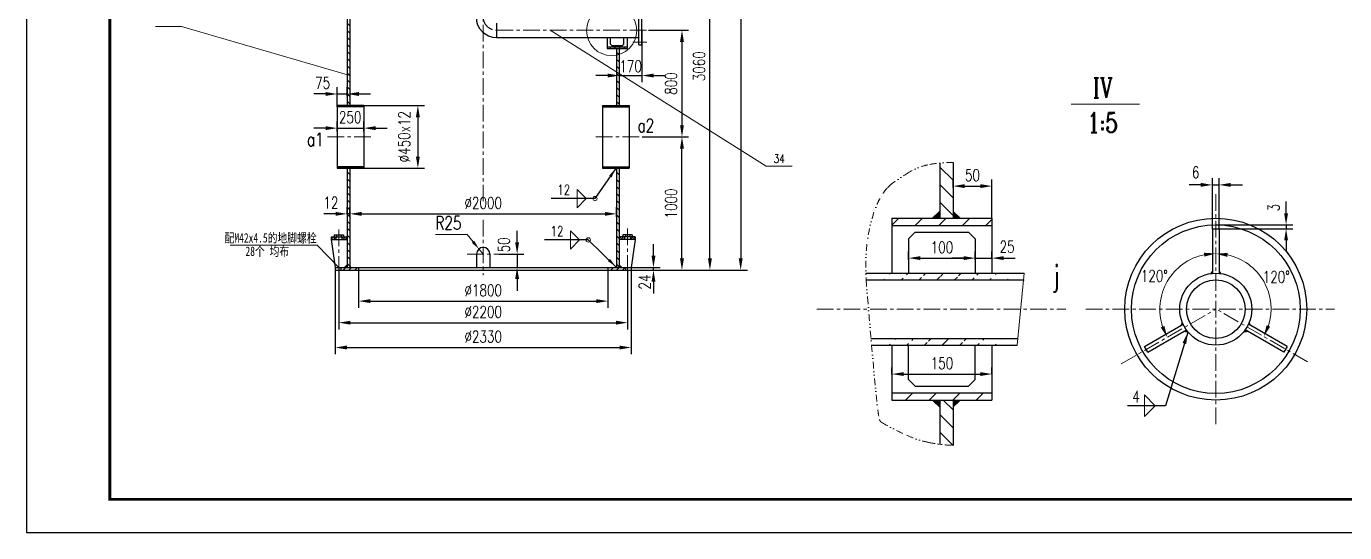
# Model space of a CAD drawing. Extents: x 3113 to 17963, y 3714 to 24739.
# Drawn here: x 3113 to 13000, y 3714 to 7513 of the extents above; entities that cross this region are included whole.
import ezdxf
from ezdxf.enums import TextEntityAlignment as Align

# ---------------------------------------------------------------- set-up
doc = ezdxf.new("R2010")
doc.units = 0
doc.header["$LTSCALE"] = 100
doc.header["$MEASUREMENT"] = 0
doc.linetypes.add('CENTER', pattern=[2, 1.25, -0.25, 0.25, -0.25])
doc.linetypes.add('DIVIDE', pattern=[1.25, 0.5, -0.25, 0, -0.25, 0, -0.25])
doc.layers.get('0').update_dxf_attribs({"linetype": 'CONTINUOUS', "lineweight": 25})
doc.layers.get('DEFPOINTS').update_dxf_attribs({"linetype": 'CONTINUOUS', "lineweight": 25})
for name, color, linetype, lineweight in [('1', 2, 'CENTER', 9), ('3_中心线_', 2, 'CENTER', 9), ('5', 1, 'CONTINUOUS', 9), ('dim', 1, 'CONTINUOUS', 9), ('LAYER3', 4, 'DIVIDE', 9), ('text', 2, 'CONTINUOUS', 13)]:
    doc.layers.add(name, color=color, linetype=linetype, lineweight=lineweight)
doc.styles.add('COMPLEX', font='romanc', dxfattribs={"width": 0.75, "bigfont": 'HZTXT'})
doc.styles.add('ROMANS', font='romans', dxfattribs={"width": 0.75})
doc.styles.get("Standard").update_dxf_attribs({"font": 'txt', "width": 0.75, "bigfont": 'hztxt'})
doc.styles.add('样式 2', font='', dxfattribs={"width": 0.75, "height": 100})
doc.styles.get('样式 2').set_extended_font_data('SimSun')
doc.dimstyles.get("Standard").update_dxf_attribs({"dimtxt": 0.18, "dimasz": 0.18, "dimexe": 0.18, "dimexo": 0.0625, "dimgap": 0.09, "dimtad": 0, "dimtih": 1, "dimtoh": 1, "dimdec": 4, "dimzin": 0, "dimdsep": 46, "dimtxsty": 'Standard', "dimcen": 0.09, "dimadec": 0, "dimazin": 0, "dimtfac": 1, "dimtdec": 4, "dimtofl": 0, "dimtmove": 0, "dimatfit": 3, "dimfxl": 0, "dimtolj": 1, "dimtzin": 0, "dimarcsym": 0})
pattern_1 = [(135, (6791.052, 32780.99), (-26.516504, -26.516504), [])]
pattern_2 = [(45, (6791.052, 32780.988), (-8.838835, 8.838835), [])]
pattern_3 = [(45, (-13842.59, 110206.43), (-88.38835, 88.38835), [])]
pattern_4 = [(45, (-26349.86, 75915.9), (-66.29126, 66.29126), [])]

# ---------------------------------------------------------------- blocks, each defined once
blk = doc.blocks.new('*D0')
at = {"layer": 'DEFPOINTS', "color": 0}
for p in [(5444.2, 6919), (5444.2, 6449), (6048.8, 6449)]:
    blk.add_point(p, dxfattribs=at)
at = {"layer": 'dim', "color": 0, "lineweight": -2}
for p, q in [((5444.2, 6919), (6098.8, 6919)), ((6048.8, 6831.5), (6048.8, 6536.5)), ((5444.2, 6449), (6098.8, 6449))]:
    blk.add_line(p, q, dxfattribs=at)
at = {"layer": 'dim', "color": 0}
for points in [[(6034.3, 6831.5), (6063.4, 6831.5), (6048.8, 6919)], [(6034.3, 6536.5), (6063.4, 6536.5), (6048.8, 6449)]]:
    blk.add_solid(points, dxfattribs=at)
at = {"layer": 'dim', "color": 0, "insert": (5946.8, 6685.1), "char_height": 87.5, "attachment_point": 5, "rotation": 90, "style": 'ROMANS'}
blk.add_mtext('\\A1;%%c450x12', dxfattribs=at)
blk = doc.blocks.new('*D1')
at = {"layer": 'DEFPOINTS', "color": 0}
for p in [(5604.2, 5684), (7474.2, 5684), (7474.2, 5451.5)]:
    blk.add_point(p, dxfattribs=at)
at = {"layer": 'dim', "color": 0, "lineweight": -2}
for p, q in [((5604.2, 5684), (5604.2, 5401.5)), ((7474.2, 5684), (7474.2, 5401.5)), ((5691.7, 5451.5), (7386.7, 5451.5))]:
    blk.add_line(p, q, dxfattribs=at)
at = {"layer": 'dim', "color": 0}
for points in [[(5691.7, 5466), (5691.7, 5436.9), (5604.2, 5451.5)], [(7386.7, 5466), (7386.7, 5436.9), (7474.2, 5451.5)]]:
    blk.add_solid(points, dxfattribs=at)
at = {"layer": 'dim', "color": 0, "insert": (6539.2, 5532.7), "char_height": 87.5, "attachment_point": 5, "style": 'ROMANS'}
blk.add_mtext('\\A1;%%c1800', dxfattribs=at)
blk = doc.blocks.new('*D2')
at = {"layer": 'DEFPOINTS', "color": 0}
for p in [(5456.2, 5684), (7622.2, 5684), (7622.2, 5289.6)]:
    blk.add_point(p, dxfattribs=at)
at = {"layer": 'dim', "color": 0, "lineweight": -2}
for p, q in [((5456.2, 5684), (5456.2, 5239.6)), ((7622.2, 5684), (7622.2, 5239.6)), ((5543.7, 5289.6), (7534.7, 5289.6))]:
    blk.add_line(p, q, dxfattribs=at)
at = {"layer": 'dim', "color": 0}
for points in [[(5543.7, 5304.2), (5543.7, 5275), (5456.2, 5289.6)], [(7534.7, 5304.2), (7534.7, 5275), (7622.2, 5289.6)]]:
    blk.add_solid(points, dxfattribs=at)
at = {"layer": 'dim', "color": 0, "insert": (6539.2, 5370.9), "char_height": 87.5, "attachment_point": 5, "style": 'ROMANS'}
blk.add_mtext('\\A1;%%c2200', dxfattribs=at)
blk = doc.blocks.new('*D3')
at = {"layer": 'DEFPOINTS', "color": 0}
for p in [(5429.2, 5684), (7649.2, 5684), (7649.2, 5103.1)]:
    blk.add_point(p, dxfattribs=at)
at = {"layer": 'dim', "color": 0, "lineweight": -2}
for p, q in [((5429.2, 5684), (5429.2, 5053.1)), ((7649.2, 5684), (7649.2, 5053.1)), ((5516.7, 5103.1), (7561.7, 5103.1))]:
    blk.add_line(p, q, dxfattribs=at)
at = {"layer": 'dim', "color": 0}
for points in [[(5516.7, 5117.7), (5516.7, 5088.6), (5429.2, 5103.1)], [(7561.7, 5117.7), (7561.7, 5088.6), (7649.2, 5103.1)]]:
    blk.add_solid(points, dxfattribs=at)
at = {"layer": 'dim', "color": 0, "insert": (6539.2, 5184.4), "char_height": 87.5, "attachment_point": 5, "style": 'ROMANS'}
blk.add_mtext('\\A1;%%c2330', dxfattribs=at)
blk = doc.blocks.new('*D4')
at = {"layer": 'DEFPOINTS', "color": 0}
for p in [(7649.2, 5704), (7649.2, 5684), (7815.9, 5704)]:
    blk.add_point(p, dxfattribs=at)
at = {"layer": 'dim', "color": 0, "lineweight": -2}
for p, q in [((7815.9, 5791.5), (7815.9, 5879)), ((7649.2, 5704), (7865.9, 5704)), ((7649.2, 5684), (7865.9, 5684)), ((7815.9, 5684), (7815.9, 5704)), ((7815.9, 5596.5), (7815.9, 5509))]:
    blk.add_line(p, q, dxfattribs=at)
at = {"layer": 'dim', "color": 0}
for points in [[(7801.4, 5791.5), (7830.5, 5791.5), (7815.9, 5704)], [(7801.4, 5596.5), (7830.5, 5596.5), (7815.9, 5684)]]:
    blk.add_solid(points, dxfattribs=at)
at = {"layer": 'dim', "color": 0, "insert": (7750.8, 5594.5), "char_height": 87.5, "attachment_point": 5, "rotation": 90, "style": 'ROMANS'}
blk.add_mtext('\\A1;24', dxfattribs=at)
blk = doc.blocks.new('*D23')
at = {"layer": 'DEFPOINTS', "color": 0}
for p in [(5519.2, 7005.9), (5519.2, 6990.6), (5444.2, 6909)]:
    blk.add_point(p, dxfattribs=at)
at = {"layer": 'dim', "color": 0, "lineweight": -2}
for p, q in [((5444.2, 6909), (5444.2, 7055.9)), ((5519.2, 6990.6), (5519.2, 7055.9)), ((5356.7, 7005.9), (5269.2, 7005.9)), ((5444.2, 7005.9), (5519.2, 7005.9)), ((5606.7, 7005.9), (5694.2, 7005.9))]:
    blk.add_line(p, q, dxfattribs=at)
at = {"layer": 'dim', "color": 0}
for points in [[(5356.7, 7020.5), (5356.7, 6991.3), (5444.2, 7005.9)], [(5606.7, 7020.5), (5606.7, 6991.3), (5519.2, 7005.9)]]:
    blk.add_solid(points, dxfattribs=at)
at = {"layer": 'dim', "color": 0, "insert": (5334.7, 7088.8), "char_height": 87.5, "attachment_point": 5, "style": 'ROMANS'}
blk.add_mtext('\\A1;75', dxfattribs=at)
blk = doc.blocks.new('*D24')
at = {"layer": 'DEFPOINTS', "color": 0}
for p in [(5444.2, 6724.1), (5644.2, 6749.6), (5644.2, 6724.1)]:
    blk.add_point(p, dxfattribs=at)
at = {"layer": 'dim', "color": 0, "lineweight": -2}
for p, q in [((5356.7, 6749.6), (5269.2, 6749.6)), ((5444.2, 6724.1), (5444.2, 6799.6)), ((5444.2, 6749.6), (5644.2, 6749.6)), ((5644.2, 6724.1), (5644.2, 6799.6)), ((5731.7, 6749.6), (5819.2, 6749.6))]:
    blk.add_line(p, q, dxfattribs=at)
at = {"layer": 'dim', "color": 0}
for points in [[(5356.7, 6764.2), (5356.7, 6735), (5444.2, 6749.6)], [(5731.7, 6764.2), (5731.7, 6735), (5644.2, 6749.6)]]:
    blk.add_solid(points, dxfattribs=at)
at = {"layer": 'dim', "color": 0, "insert": (5541.4, 6831.4), "char_height": 87.5, "attachment_point": 5, "style": 'ROMANS'}
blk.add_mtext('\\A1;250', dxfattribs=at)
blk = doc.blocks.new('*D25')
at = {"layer": 'DEFPOINTS', "color": 0}
for p in [(7729.2, 7484), (7559.2, 7212.5), (7729.2, 7144.1)]:
    blk.add_point(p, dxfattribs=at)
at = {"layer": 'dim', "color": 0, "lineweight": -2}
for p, q in [((7729.2, 7484), (7729.2, 7094.1)), ((7471.7, 7144.1), (7384.2, 7144.1)), ((7559.2, 7212.5), (7559.2, 7094.1)), ((7559.2, 7144.1), (7729.2, 7144.1)), ((7816.7, 7144.1), (7904.2, 7144.1))]:
    blk.add_line(p, q, dxfattribs=at)
at = {"layer": 'dim', "color": 0}
for points in [[(7471.7, 7158.7), (7471.7, 7129.5), (7559.2, 7144.1)], [(7816.7, 7158.7), (7816.7, 7129.5), (7729.2, 7144.1)]]:
    blk.add_solid(points, dxfattribs=at)
at = {"layer": 'dim', "color": 0, "insert": (7644.4, 7213.9), "char_height": 87.5, "attachment_point": 5, "style": 'ROMANS'}
blk.add_mtext('\\A1;170', dxfattribs=at)
blk = doc.blocks.new('*D26')
at = {"layer": 'DEFPOINTS', "color": 0}
for p in [(5539.2, 6084.4), (7539.2, 6106.2), (7539.2, 6084.4)]:
    blk.add_point(p, dxfattribs=at)
at = {"layer": 'dim', "color": 0, "lineweight": -2}
for p, q in [((5539.2, 6084.4), (5539.2, 6156.2)), ((7539.2, 6084.4), (7539.2, 6156.2)), ((5626.7, 6106.2), (7451.7, 6106.2))]:
    blk.add_line(p, q, dxfattribs=at)
at = {"layer": 'dim', "color": 0}
for points in [[(5626.7, 6120.8), (5626.7, 6091.6), (5539.2, 6106.2)], [(7451.7, 6120.8), (7451.7, 6091.6), (7539.2, 6106.2)]]:
    blk.add_solid(points, dxfattribs=at)
at = {"layer": 'dim', "color": 0, "insert": (6539.2, 6187.4), "char_height": 87.5, "attachment_point": 5, "style": 'ROMANS'}
blk.add_mtext('\\A1;%%c2000', dxfattribs=at)
blk = doc.blocks.new('*D27')
at = {"layer": 'DEFPOINTS', "color": 0}
for p in [(5519.2, 6106.2), (5519.2, 6104.4), (5539.2, 6106.2)]:
    blk.add_point(p, dxfattribs=at)
at = {"layer": 'dim', "color": 0, "lineweight": -2}
for p, q in [((5519.2, 6104.4), (5519.2, 6156.2)), ((5539.2, 6106.2), (5539.2, 6156.2)), ((5431.7, 6106.2), (5344.2, 6106.2)), ((5539.2, 6106.2), (5519.2, 6106.2)), ((5626.7, 6106.2), (5714.2, 6106.2))]:
    blk.add_line(p, q, dxfattribs=at)
at = {"layer": 'dim', "color": 0}
for points in [[(5431.7, 6120.8), (5431.7, 6091.6), (5519.2, 6106.2)], [(5626.7, 6120.8), (5626.7, 6091.6), (5539.2, 6106.2)]]:
    blk.add_solid(points, dxfattribs=at)
at = {"layer": 'dim', "color": 0, "insert": (5396.8, 6189.3), "char_height": 87.5, "attachment_point": 5, "style": 'ROMANS'}
blk.add_mtext('\\A1;12', dxfattribs=at)
blk = doc.blocks.new('*D30')
at = {"layer": 'DEFPOINTS', "color": 0}
for p in [(7731.5, 6684), (8029.8, 6684), (7795.9, 5684)]:
    blk.add_point(p, dxfattribs=at)
at = {"layer": 'dim', "color": 0, "lineweight": -2}
for p, q in [((7731.5, 6684), (8079.8, 6684)), ((8029.8, 5771.5), (8029.8, 6596.5)), ((7795.9, 5684), (8079.8, 5684))]:
    blk.add_line(p, q, dxfattribs=at)
at = {"layer": 'dim', "color": 0}
for points in [[(8015.2, 6596.5), (8044.4, 6596.5), (8029.8, 6684)], [(8015.2, 5771.5), (8044.4, 5771.5), (8029.8, 5684)]]:
    blk.add_solid(points, dxfattribs=at)
at = {"layer": 'dim', "color": 0, "insert": (7948.6, 6184), "char_height": 87.5, "attachment_point": 5, "rotation": 90, "style": 'ROMANS'}
blk.add_mtext('\\A1;1000', dxfattribs=at)
blk = doc.blocks.new('*D31')
at = {"layer": 'DEFPOINTS', "color": 0}
for p in [(7778, 7484), (7888.5, 6684), (8029.8, 6684)]:
    blk.add_point(p, dxfattribs=at)
at = {"layer": 'dim', "color": 0, "lineweight": -2}
for p, q in [((7778, 7484), (8079.8, 7484)), ((8029.8, 7396.5), (8029.8, 6771.5)), ((7888.5, 6684), (8079.8, 6684))]:
    blk.add_line(p, q, dxfattribs=at)
at = {"layer": 'dim', "color": 0}
for points in [[(8015.2, 7396.5), (8044.4, 7396.5), (8029.8, 7484)], [(8015.2, 6771.5), (8044.4, 6771.5), (8029.8, 6684)]]:
    blk.add_solid(points, dxfattribs=at)
at = {"layer": 'dim', "color": 0, "insert": (7948.6, 7084), "char_height": 87.5, "attachment_point": 5, "rotation": 90, "style": 'ROMANS'}
blk.add_mtext('\\A1;800', dxfattribs=at)
blk = doc.blocks.new('*D32')
at = {"layer": 'DEFPOINTS', "color": 0}
for p in [(7312.9, 8744), (8239.3, 8744), (8015.2, 5684)]:
    blk.add_point(p, dxfattribs=at)
at = {"layer": 'dim', "color": 0, "lineweight": -2}
for p, q in [((7312.9, 8744), (8289.3, 8744)), ((8239.3, 5771.5), (8239.3, 8656.5)), ((8015.2, 5684), (8289.3, 5684))]:
    blk.add_line(p, q, dxfattribs=at)
at = {"layer": 'dim', "color": 0}
for points in [[(8224.7, 8656.5), (8253.8, 8656.5), (8239.3, 8744)], [(8224.7, 5771.5), (8253.8, 5771.5), (8239.3, 5684)]]:
    blk.add_solid(points, dxfattribs=at)
at = {"layer": 'dim', "color": 0, "insert": (8158, 7214), "char_height": 87.5, "attachment_point": 5, "rotation": 90, "style": 'ROMANS'}
blk.add_mtext('\\A1;3060', dxfattribs=at)
blk = doc.blocks.new('*D67')
at = {"layer": 'DEFPOINTS', "color": 0}
for p in [(7612.7, 21813), (7959.8, 5684), (8470.1, 5684)]:
    blk.add_point(p, dxfattribs=at)
at = {"layer": 'dim', "color": 0, "lineweight": -2}
for p, q in [((7612.7, 21813), (8520.1, 21813)), ((8470.1, 21725.5), (8470.1, 5771.5)), ((7959.8, 5684), (8520.1, 5684))]:
    blk.add_line(p, q, dxfattribs=at)
at = {"layer": 'dim', "color": 0}
for points in [[(8455.5, 21725.5), (8484.7, 21725.5), (8470.1, 21813)], [(8455.5, 5771.5), (8484.7, 5771.5), (8470.1, 5684)]]:
    blk.add_solid(points, dxfattribs=at)
at = {"layer": 'dim', "color": 0, "insert": (8388.9, 13748.5), "char_height": 87.5, "attachment_point": 5, "rotation": 90, "style": 'ROMANS'}
blk.add_mtext('\\A1;40535', dxfattribs=at)
blk = doc.blocks.new('*D88')
at = {"layer": '5', "color": 0, "lineweight": -2}
for p, q in [((9729.5, 5762.2), (9729.5, 5824.1)), ((9817, 5774.1), (10142, 5774.1)), ((10229.5, 5762.2), (10229.5, 5824.1))]:
    blk.add_line(p, q, dxfattribs=at)
at = {"layer": '5', "color": 0}
for points in [[(9817, 5788.7), (9817, 5759.5), (9729.5, 5774.1)], [(10142, 5788.7), (10142, 5759.5), (10229.5, 5774.1)]]:
    blk.add_solid(points, dxfattribs=at)
at = {"layer": 'DEFPOINTS', "color": 0}
for p in [(9729.5, 5762.2), (10229.5, 5774.1), (10229.5, 5762.2)]:
    blk.add_point(p, dxfattribs=at)
at = {"layer": '5', "color": 0, "insert": (9979.5, 5855.4), "char_height": 87.5, "attachment_point": 5, "style": 'ROMANS'}
blk.add_mtext('\\A1;100', dxfattribs=at)
blk = doc.blocks.new('*D89')
at = {"layer": '5', "color": 0, "lineweight": -2}
for p, q in [((10142, 5774.1), (10054.5, 5774.1)), ((10229.5, 5774.1), (10229.5, 5824.1)), ((10229.5, 5774.1), (10354.5, 5774.1)), ((10354.5, 5774.1), (10354.5, 5824.1)), ((10442, 5774.1), (10529.5, 5774.1))]:
    blk.add_line(p, q, dxfattribs=at)
at = {"layer": '5', "color": 0}
for points in [[(10142, 5788.7), (10142, 5759.5), (10229.5, 5774.1)], [(10442, 5788.7), (10442, 5759.5), (10354.5, 5774.1)]]:
    blk.add_solid(points, dxfattribs=at)
at = {"layer": 'DEFPOINTS', "color": 0}
for p in [(10229.5, 5774.1), (10354.5, 5774.1), (10354.5, 5774.1)]:
    blk.add_point(p, dxfattribs=at)
at = {"layer": '5', "color": 0, "insert": (10468.3, 5859.1), "char_height": 87.5, "attachment_point": 5, "style": 'ROMANS'}
blk.add_mtext('\\A1;25', dxfattribs=at)
blk = doc.blocks.new('*D90')
at = {"layer": '5', "color": 0, "lineweight": -2}
for p, q in [((10062.5, 6302.7), (10062.5, 6364.6)), ((10354.5, 6073.5), (10354.5, 6364.6)), ((10150, 6314.6), (10267, 6314.6))]:
    blk.add_line(p, q, dxfattribs=at)
at = {"layer": '5', "color": 0}
for points in [[(10150, 6329.2), (10150, 6300), (10062.5, 6314.6)], [(10267, 6329.2), (10267, 6300), (10354.5, 6314.6)]]:
    blk.add_solid(points, dxfattribs=at)
at = {"layer": 'DEFPOINTS', "color": 0}
for p in [(10062.5, 6302.7), (10354.5, 6314.6), (10354.5, 6073.5)]:
    blk.add_point(p, dxfattribs=at)
at = {"layer": '5', "color": 0, "insert": (10208.5, 6395.9), "char_height": 87.5, "attachment_point": 5, "style": 'ROMANS'}
blk.add_mtext('\\A1;50', dxfattribs=at)
blk = doc.blocks.new('*D91')
at = {"layer": '5', "color": 0, "lineweight": -2}
for p, q in [((9604.5, 4904.1), (9604.5, 4954.1)), ((10354.5, 4904.1), (10354.5, 4954.1)), ((9692, 4904.1), (10267, 4904.1))]:
    blk.add_line(p, q, dxfattribs=at)
at = {"layer": '5', "color": 0}
for points in [[(9692, 4918.7), (9692, 4889.5), (9604.5, 4904.1)], [(10267, 4918.7), (10267, 4889.5), (10354.5, 4904.1)]]:
    blk.add_solid(points, dxfattribs=at)
at = {"layer": 'DEFPOINTS', "color": 0}
for p in [(9604.5, 4904.1), (10354.5, 4904.1), (10354.5, 4904.1)]:
    blk.add_point(p, dxfattribs=at)
at = {"layer": '5', "color": 0, "insert": (9979.5, 4985.4), "char_height": 87.5, "attachment_point": 5, "style": 'ROMANS'}
blk.add_mtext('\\A1;150', dxfattribs=at)
blk = doc.blocks.new('*D92')
at = {"layer": '5', "color": 0, "lineweight": -2}
for p, q in [((12008.5, 5994.4), (12008.5, 6373.7)), ((12058.5, 5994.4), (12058.5, 6373.7)), ((11921, 6323.7), (11833.5, 6323.7)), ((12008.5, 6323.7), (12058.5, 6323.7)), ((12146, 6323.7), (12233.5, 6323.7))]:
    blk.add_line(p, q, dxfattribs=at)
at = {"layer": '5', "color": 0}
for points in [[(11921, 6338.3), (11921, 6309.1), (12008.5, 6323.7)], [(12146, 6338.3), (12146, 6309.1), (12058.5, 6323.7)]]:
    blk.add_solid(points, dxfattribs=at)
at = {"layer": 'DEFPOINTS', "color": 0}
for p in [(12058.5, 6323.7), (12008.5, 5994.4), (12058.5, 5994.4)]:
    blk.add_point(p, dxfattribs=at)
at = {"layer": '5', "color": 0, "insert": (11882.5, 6417.5), "char_height": 87.5, "attachment_point": 5, "style": 'ROMANS'}
blk.add_mtext('\\A1;6', dxfattribs=at)
blk = doc.blocks.new('*D93')
at = {"layer": '5', "color": 0, "lineweight": -2}
for p, q in [((12560.7, 6111), (12560.7, 6198.5)), ((12033.5, 6023.5), (12610.7, 6023.5)), ((12033.5, 5994.4), (12610.7, 5994.4)), ((12560.7, 6023.5), (12560.7, 5994.4)), ((12560.7, 5906.9), (12560.7, 5819.4))]:
    blk.add_line(p, q, dxfattribs=at)
at = {"layer": '5', "color": 0}
for points in [[(12546.1, 6111), (12575.2, 6111), (12560.7, 6023.5)], [(12546.1, 5906.9), (12575.2, 5906.9), (12560.7, 5994.4)]]:
    blk.add_solid(points, dxfattribs=at)
at = {"layer": 'DEFPOINTS', "color": 0}
for p in [(12033.5, 6023.5), (12033.5, 5994.4), (12560.7, 5994.4)]:
    blk.add_point(p, dxfattribs=at)
at = {"layer": '5', "color": 0, "insert": (12467.4, 6152.7), "char_height": 87.5, "attachment_point": 5, "rotation": 90, "style": 'ROMANS'}
blk.add_mtext('\\A1;3', dxfattribs=at)
blk = doc.blocks.new('*D97')
at = {"layer": 'DEFPOINTS', "color": 0}
for p in [(6658.7, 5804), (6658.7, 5704), (6793.3, 5704)]:
    blk.add_point(p, dxfattribs=at)
at = {"layer": 'dim', "color": 0, "lineweight": -2}
for p, q in [((6793.3, 5891.5), (6793.3, 5979)), ((6658.7, 5804), (6843.3, 5804)), ((6793.3, 5804), (6793.3, 5704)), ((6658.7, 5704), (6843.3, 5704)), ((6793.3, 5616.5), (6793.3, 5529))]:
    blk.add_line(p, q, dxfattribs=at)
at = {"layer": 'dim', "color": 0}
for points in [[(6778.7, 5891.5), (6807.9, 5891.5), (6793.3, 5804)], [(6778.7, 5616.5), (6807.9, 5616.5), (6793.3, 5704)]]:
    blk.add_solid(points, dxfattribs=at)
at = {"layer": 'dim', "color": 0, "insert": (6693.9, 5873.3), "char_height": 87.5, "attachment_point": 5, "rotation": 90, "style": 'ROMANS'}
blk.add_mtext('\\A1;50', dxfattribs=at)

msp = doc.modelspace()

# ---------------------------------------------------------------- hatches: boundary and pattern name
at = {"layer": '5'}
h = msp.add_hatch(dxfattribs=at)
h.set_pattern_fill('ANSI31', color=256, scale=250, style=0)
h.set_pattern_definition([(45, (-6252.702, 27707.69), (-22.097087, 22.097087), [])])
h.paths.add_polyline_path([(5604.2, 5704), (5471.2, 5704), (5471.2, 5684), (5604.2, 5684)])
h = msp.add_hatch(dxfattribs=at)
h.set_pattern_fill('ANSI31', color=256, scale=250, style=0)
h.set_pattern_definition([(45, (-6012.702, 27707.69), (-22.097087, 22.097087), [])])
h.paths.add_polyline_path([(7607.2, 5704), (7474.2, 5704), (7474.2, 5684), (7607.2, 5684)])
h = msp.add_hatch(dxfattribs=at)
h.set_pattern_fill('ANSI31', color=256, scale=750, style=0)
h.set_pattern_definition(pattern_4)
edge = h.paths.add_edge_path()
edge.add_line((9411.3, 5611), (10595, 5611))
edge.add_line((9408.6, 5661), (10595, 5661))
h = msp.add_hatch(dxfattribs=at)
h.set_pattern_fill('ANSI31', color=256, scale=750, style=0)
h.set_pattern_definition(pattern_4)
edge = h.paths.add_edge_path()
edge.add_line((9447.3, 5171), (10547.8, 5171))
edge.add_line((9451.6, 5121), (10543, 5121))
at = {"layer": 'dim'}
h = msp.add_hatch(dxfattribs=at)
h.set_pattern_fill('ANSI31', color=256, scale=300, angle=90, style=0)
h.set_pattern_definition(pattern_1)
h.paths.add_polyline_path([(5519.2, 6919), (5539.2, 6919), (5539.2, 8243.6), (5519.2, 8243.6)])
h = msp.add_hatch(dxfattribs=at)
h.set_pattern_fill('ANSI31', color=256, scale=200, style=0)
h.set_pattern_definition([(45, (2778.22, 28447.086), (-17.67767, 17.67767), [])])
h.paths.add_polyline_path([(7617.6, 7347.5), (7617.6, 7358.5), (7467.6, 7358.5), (7467.6, 7347.5)])
h = msp.add_hatch(dxfattribs=at)
h.set_pattern_fill('ANSI31', color=256, scale=300, angle=90, style=0)
h.set_pattern_definition(pattern_1)
h.paths.add_polyline_path([(7559.2, 7347.5), (7539.2, 7347.5), (7539.2, 7297.2, 0.027457), (7559.2, 7302.4)])
h.paths.add_polyline_path([(7539.2, 6919), (7559.2, 6919), (7559.2, 7302.4, -0.027457), (7539.2, 7297.2)])
h = msp.add_hatch(dxfattribs=at)
h.set_pattern_fill('ANSI31', color=256, scale=250, style=0)
h.set_pattern_definition([(45, (-5761.64, 27352.435), (-22.097087, 22.097087), [])])
h.paths.add_polyline_path([(5644.2, 6919), (5444.2, 6919), (5444.2, 6909), (5644.2, 6909)])
h.paths.add_polyline_path([(5644.2, 6459), (5444.2, 6459), (5444.2, 6449), (5644.2, 6449)])
h = msp.add_hatch(dxfattribs=at)
h.set_pattern_fill('ANSI31', color=256, scale=250, style=0)
h.set_pattern_definition([(135, (18840.11, 27352.435), (22.097087, 22.097087), [])])
h.paths.add_polyline_path([(7434.2, 6919), (7634.2, 6919), (7634.2, 6909), (7434.2, 6909)])
h.paths.add_polyline_path([(7434.2, 6459), (7634.2, 6459), (7634.2, 6449), (7434.2, 6449)])
h = msp.add_hatch(dxfattribs=at)
h.set_pattern_fill('ANSI31', color=256, scale=300, angle=90, style=0)
h.set_pattern_definition(pattern_1)
h.paths.add_polyline_path([(5519.2, 5704), (5539.2, 5704), (5539.2, 6449), (5519.2, 6449)])
h.paths.add_polyline_path([(7559.2, 6449), (7539.2, 6449), (7539.2, 5704), (7559.2, 5704)])
h = msp.add_hatch(dxfattribs=at)
h.set_pattern_fill('ANSI31', color=256, scale=1000, style=0)
h.set_pattern_definition(pattern_3)
h.paths.add_polyline_path([(9604.5, 6073.5), (9604.5, 6018.5), (10354.5, 6018.5), (10354.5, 6073.5)])
h = msp.add_hatch(dxfattribs=at)
h.set_pattern_fill('ANSI31', color=256, scale=100, style=0)
h.set_pattern_definition(pattern_2)
h.paths.add_polyline_path([(5399.2, 5934), (5399.2, 5914), (5433.7, 5914), (5433.7, 5934)])
h.paths.add_polyline_path([(5478.7, 5934), (5478.7, 5914), (5519.2, 5914), (5519.2, 5934)])
h = msp.add_hatch(dxfattribs=at)
h.set_pattern_fill('ANSI31', color=256, scale=100, style=0)
h.set_pattern_definition(pattern_2)
h.paths.add_polyline_path([(7559.2, 5914), (7599.7, 5914), (7599.7, 5934), (7559.2, 5934)])
h.paths.add_polyline_path([(7644.7, 5934), (7644.7, 5914), (7679.2, 5914), (7679.2, 5934)])
h = msp.add_hatch(dxfattribs=at)
h.set_pattern_fill('ANSI31', color=256, scale=1000, style=0)
h.set_pattern_definition(pattern_3)
h.paths.add_polyline_path([(10354.5, 4708.5), (10354.5, 4763.5), (9604.5, 4763.5), (9604.5, 4708.5)])

# ---------------------------------------------------------------- linework, layer by layer
for p, q in [((5519.2, 8840.1), (5519.2, 6919)), ((5539.2, 8615.7), (5539.2, 6919)), ((6639.2, 7538), (6639.2, 7430)), ((7707.2, 7374), (7707.2, 7594)), ((7729.2, 7374), (7729.2, 7594)), ((7729.2, 7374), (7729.2, 7594)), ((6639.2, 7430), (7707.2, 7430)), ((7467.6, 7430), (7467.6, 7347.5)), ((7492.6, 7378.5), (7492.6, 7430)), ((7592.6, 7378.5), (7592.6, 7430)), ((7617.6, 7430), (7617.6, 7347.5)), ((7467.6, 7358.5), (7617.6, 7358.5)), ((7467.6, 7347.5), (7617.6, 7347.5)), ((7492.6, 7378.5), (7502.6, 7368.5)), ((7502.6, 7368.5), (7582.6, 7368.5)), ((7539.2, 7347.5), (7539.2, 6919)), ((7559.2, 7347.5), (7559.2, 6919)), ((7582.6, 7368.5), (7592.6, 7378.5)), ((7707.2, 7374), (7729.2, 7374)), ((5644.2, 6919), (5444.2, 6919)), ((5444.2, 6919), (5444.2, 6449)), ((5644.2, 6909), (5444.2, 6909)), ((5644.2, 6919), (5644.2, 6449)), ((7434.2, 6919), (7434.2, 6449)), ((7434.2, 6919), (7634.2, 6919)), ((7434.2, 6909), (7634.2, 6909)), ((7634.2, 6919), (7634.2, 6449)), ((5644.2, 6459), (5444.2, 6459)), ((5644.2, 6449), (5444.2, 6449)), ((5519.2, 6449), (5519.2, 5704)), ((5539.2, 6449), (5539.2, 5704)), ((7434.2, 6459), (7634.2, 6459)), ((7434.2, 6449), (7634.2, 6449)), ((7539.2, 6449), (7539.2, 5704)), ((7559.2, 6449), (7559.2, 5704)), ((9962.5, 6487.7), (9962.5, 6073.5)), ((10062.5, 6490.5), (10062.5, 6073.5)), ((9604.5, 6073.5), (9604.5, 5661)), ((9604.5, 6073.5), (10354.5, 6073.5)), ((10354.5, 6073.5), (10354.5, 5661)), ((5399.2, 5934), (5519.2, 5934)), ((5399.2, 5934), (5399.2, 5914)), ((5421.2, 5948), (5421.2, 5934)), ((5421.2, 5948), (5491.2, 5948)), ((5433.7, 5934), (5433.7, 5914)), ((5439.7, 5948), (5439.7, 5934)), ((5472.7, 5948), (5472.7, 5934)), ((5478.7, 5934), (5478.7, 5914)), ((5491.2, 5948), (5491.2, 5934)), ((7679.2, 5934), (7559.2, 5934)), ((7657.2, 5948), (7587.2, 5948)), ((7587.2, 5948), (7587.2, 5934)), ((7599.7, 5934), (7599.7, 5914)), ((7605.7, 5948), (7605.7, 5934)), ((7638.7, 5948), (7638.7, 5934)), ((7644.7, 5934), (7644.7, 5914)), ((7657.2, 5948), (7657.2, 5934)), ((7679.2, 5934), (7679.2, 5914)), ((9604.5, 6018.5), (10354.5, 6018.5)), ((9729.5, 5918.5), (9779.5, 5968.5)), ((9779.5, 5968.5), (10179.5, 5968.5)), ((10179.5, 5968.5), (10229.5, 5918.5)), ((12008.5, 5994.4), (12008.5, 5659.8)), ((12008.5, 5994.4), (12058.5, 5994.4)), ((12058.5, 5994.4), (12058.5, 5659.8)), ((5399.2, 5914), (5519.2, 5914)), ((5399.2, 5914), (5429.2, 5704)), ((7679.2, 5914), (7559.2, 5914)), ((7679.2, 5914), (7649.2, 5704)), ((9729.5, 5918.5), (9729.5, 5661)), ((10229.5, 5918.5), (10229.5, 5661)), ((6489.2, 5804), (6489.2, 5704)), ((6589.2, 5804), (6589.2, 5704)), ((5429.2, 5704), (7649.2, 5704)), ((5429.2, 5704), (5429.2, 5684)), ((5429.2, 5700), (5429.2, 5684)), ((5429.2, 5684), (7649.2, 5684)), ((5456.2, 5704), (5456.2, 5684)), ((5471.2, 5704), (5471.2, 5684)), ((5499.2, 5704), (5519.2, 5724)), ((5604.2, 5704), (5604.2, 5684)), ((7474.2, 5704), (7474.2, 5684)), ((7579.2, 5704), (7559.2, 5724)), ((7607.2, 5704), (7607.2, 5684)), ((7649.2, 5704), (7649.2, 5684)), ((9408.6, 5661), (10595, 5661)), ((9411.3, 5611), (10595, 5611)), ((11498.4, 5110.9), (11788.2, 5278.2)), ((12568.6, 5110.9), (12278.8, 5278.2)), ((9447.3, 5171), (10547.8, 5171)), ((11523.4, 5067.6), (11813.2, 5234.9)), ((12543.6, 5067.6), (12253.8, 5234.9)), ((9451.6, 5121), (10543, 5121)), ((9604.5, 5121), (9604.5, 4708.5)), ((9729.5, 4863.5), (9729.5, 5121)), ((10229.5, 4863.5), (10229.5, 5121)), ((10354.5, 5121), (10354.5, 4708.5)), ((11523.4, 5067.6), (11498.4, 5110.9)), ((12568.6, 5110.9), (12543.6, 5067.6)), ((9729.5, 4863.5), (9779.5, 4813.5)), ((10179.5, 4813.5), (10229.5, 4863.5)), ((9604.5, 4763.5), (10354.5, 4763.5)), ((9779.5, 4813.5), (10179.5, 4813.5)), ((9604.5, 4708.5), (10354.5, 4708.5)), ((9962.5, 4708.5), (9962.5, 4376.7)), ((10062.5, 4708.5), (10062.5, 4369.2))]:
    msp.add_line(p, q)
at = {"color": 14}
msp.add_lwpolyline([(3112.7, 24739), (3112.7, 3714), (17962.7, 3714), (17962.7, 24739)], close=True, dxfattribs=at)
at = {"color": 14, "const_width": 22.5}
msp.add_lwpolyline([(3737.7, 24489), (3737.7, 3964), (17712.7, 3964), (17712.7, 24489)], close=True, dxfattribs=at)
for radius in [682.5, 632.5, 270, 220]:
    msp.add_circle((12033.5, 5391), radius)
for centre, radius, start, end in [((6639.2, 7584), 154, 180, 270), ((6539.2, 5804), 50, 0, 180)]:
    msp.add_arc(centre, radius, start, end)
at = {"layer": '1'}
for p, q in [((6539.2, 21924), (6539.2, 6201.2)), ((6639.2, 7484), (7778, 7484)), ((7660.9, 7394), (7765.6, 7394)), ((5695.6, 6684), (5347, 6684)), ((7382.9, 6684), (7731.5, 6684)), ((6539.2, 6061.3), (6539.2, 5647.3)), ((5456.2, 5987.7), (5456.2, 5652.3)), ((7622.2, 5995.5), (7622.2, 5643.2)), ((6419, 5804), (6658.7, 5804)), ((9041.6, 5391), (10908.4, 5391)), ((11057.6, 5391), (12924.4, 5391))]:
    msp.add_line(p, q, dxfattribs=at)
msp.add_arc((6639.2, 7584), 100, 180, 270, dxfattribs=at)
at = {"layer": '3_中心线_'}
for p, q in [((12033.5, 6254.1), (12033.5, 4523.6)), ((11325, 4980.2), (12036.5, 5391)), ((12722.1, 4995.2), (12036.5, 5391))]:
    msp.add_line(p, q, dxfattribs=at)
at = {"layer": '5'}
for p, q in [((4276.5, 7512.1), (5539.2, 7145.1)), ((8660.3, 6464.5), (7041.2, 7484)), ((10062.5, 6357.9), (9962.5, 6457.9)), ((10062.5, 6225.4), (9962.5, 6325.4)), ((10062.5, 6092.8), (9962.5, 6192.8)), ((6418.4, 5950.6), (6180.2, 5950.6)), ((6462.9, 5896.6), (6418.4, 5950.6)), ((5292.5, 5870.7), (4642.2, 5870.7)), ((5292.5, 5870.7), (5456.2, 5704)), ((6539.2, 5804), (6507.4, 5842.6)), ((10062.5, 4634.4), (9988.3, 4708.5)), ((10062.5, 4501.8), (9962.5, 4601.8)), ((10062.5, 4369.2), (9962.5, 4469.2))]:
    msp.add_line(p, q, dxfattribs=at)
msp.add_lwpolyline([(10595, 5661), (10543, 5121)], dxfattribs=at)
for centre, radius, start, end in [((12033.5, 5389.3), 419.8, 101.96514, 198.03486), ((12033.5, 5392.7), 414.7, 342.11261, 77.88739)]:
    msp.add_arc(centre, radius, start, end, dxfattribs=at)
for points in [[(7539.2, 7347.5), (7539.2, 7335.8), (7527.2, 7347.5)], [(7559.2, 7347.5), (7559.2, 7335.8), (7571.2, 7347.5)], [(5519.2, 6919), (5519.2, 6930.7), (5507.2, 6919)], [(5539.2, 6919), (5539.2, 6930.7), (5551.2, 6919)], [(7539.2, 6919), (7539.2, 6930.7), (7527.2, 6919)], [(7559.2, 6919), (7559.2, 6930.7), (7571.2, 6919)], [(5519.2, 6449), (5519.2, 6437.3), (5507.2, 6449)], [(5539.2, 6449), (5539.2, 6437.3), (5551.2, 6449)], [(7539.2, 6449), (7539.2, 6437.3), (7527.2, 6449)], [(7559.2, 6449), (7559.2, 6437.3), (7571.2, 6449)], [(9962.5, 6073.5), (9962.5, 6131.8), (9902.5, 6073.5)], [(10062.5, 6073.5), (10062.5, 6131.8), (10122.5, 6073.5)], [(5519.2, 5934), (5508.7, 5934), (5519.2, 5944.8)], [(7559.2, 5934), (7569.8, 5934), (7559.2, 5944.8)], [(5519.2, 5914), (5508.7, 5914), (5519.2, 5903.2)], [(6471.9, 5904), (6453.9, 5889.2), (6507.4, 5842.6)], [(7559.2, 5914), (7569.8, 5914), (7559.2, 5903.2)], [(11944.9, 5814.4), (11948, 5785.4), (12033.5, 5809)], [(12119, 5783.7), (12122, 5812.7), (12033.5, 5807.4)], [(12008.5, 5659.8), (11989.6, 5657.4), (12008.5, 5685.8)], [(12058.5, 5659.8), (12077.4, 5657.4), (12058.5, 5685.8)], [(11647.7, 5265.2), (11621, 5253.4), (11670, 5179.4)], [(11786.6, 5275.6), (11779.3, 5293.2), (11764.2, 5262.6)], [(12280.3, 5275.6), (12287.7, 5293.2), (12302.8, 5262.6)], [(12441.4, 5259.5), (12414.8, 5271.3), (12392.6, 5185.4)], [(11811.6, 5232.3), (11823.2, 5217.2), (11789.2, 5219.3)], [(12255.3, 5232.3), (12243.8, 5217.2), (12277.8, 5219.3)], [(9962.5, 4708.5), (9962.5, 4650.2), (9902.5, 4708.5)], [(10062.5, 4708.5), (10062.5, 4650.2), (10122.5, 4708.5)]]:
    msp.add_solid(points, dxfattribs=at)
at = {"layer": 'dim'}
for p, q in [((10947.9, 6930.1), (11460.3, 6930.1)), ((7244.1, 6290.3), (7311.6, 6221.1)), ((7244.1, 6290.3), (7244.1, 6151.9)), ((7244.1, 6151.9), (7311.6, 6221.1)), ((7194.1, 5979.5), (7194.1, 5841.1)), ((7194.1, 5979.5), (7261.6, 5910.3)), ((7194.1, 5841.1), (7261.6, 5910.3)), ((11498.6, 4666.8), (11498.6, 4749.2)), ((11498.6, 4749.2), (11578.9, 4666.8)), ((11498.6, 4584.5), (11578.9, 4666.8)), ((11498.6, 4666.8), (11498.6, 4584.5))]:
    msp.add_line(p, q, dxfattribs=at)
for centre, radius in [((7502.2, 7481.8), 188.2), ((7377.4, 6221.1), 16.1), ((7327.3, 5910.3), 16.1)]:
    msp.add_circle(centre, radius, dxfattribs=at)
for points in [[(5519.2, 5704), (5504.5, 5704), (5519.2, 5718.5)], [(5539.2, 5704), (5554, 5704), (5539.2, 5718.5)], [(7539.2, 5704), (7524.5, 5704), (7539.2, 5718.5)], [(7559.2, 5704), (7574, 5704), (7559.2, 5718.5)]]:
    msp.add_solid(points, dxfattribs=at)
at = {"layer": 'LAYER3'}
msp.add_lwpolyline([(10062.5, 6490.5, 0.06354), (9873.5, 6473.8, 0.080983), (9734.8, 6419, 0.021131), (9609.2, 6336.6, 0.057754), (9568.4, 6299.6, 0.054945), (9514.7, 6222.2, 0.045441), (9469.6, 6117.8, 0.050419), (9417.1, 5877.9, 0.046356), (9411.3, 5611, 0.002879), (9421.4, 5478.6, 0.001066), (9451.6, 5121, 0.004997), (9498.4, 4636.5, 0.033136), (9511, 4564.1, 0.203451), (9528.9, 4540.2, 0.027648), (9716.4, 4444, 0.051429), (9878.6, 4391.1, 0.047368), (10062.5, 4369.2)], format="xyb", dxfattribs=at)
at = {"layer": 'text', "const_width": 6.4}
for points in [[(4079, 7512.1), (4276.5, 7512.1)], [(8660.3, 6464.5), (8857.8, 6464.5)]]:
    msp.add_lwpolyline(points, dxfattribs=at)

# ---------------------------------------------------------------- texts
at = {"color": 1, "style": 'ROMANS', "width": 0.75}
msp.add_text('j', height=150, dxfattribs=at).set_placement((10811.1, 5569.5))
at = {"layer": '5', "style": 'ROMANS', "width": 0.75}
for p in [(11471.3, 5596.8), (12385.5, 5589.8)]:
    msp.add_text('120%%d', height=87.5, dxfattribs=at).set_placement(p)
at = {"layer": '5', "char_height": 100, "width": 478.2, "attachment_point": 1, "style": 'ROMANS'}
for s, insert in [('a2', (7696.5, 6818.9)), ('a1', (5216.8, 6714.9))]:
    msp.add_mtext(s, dxfattribs=dict(at, insert=insert))
at = {"layer": 'dim', "width": 0.75}
for s, height, style, p in [('IV', 150, 'COMPLEX', (11110.5, 6976.5)), ('1:5', 150, 'COMPLEX', (11068.8, 6716.1)), ('12', 75, 'ROMANS', (7095, 6249.7)), ('R25', 100, 'ROMANS', (6180.2, 5988.1)), ('12', 75, 'ROMANS', (7044.9, 5938.8)), ('4', 87.5, 'ROMANS', (11407.6, 4690.7))]:
    msp.add_text(s, height=height, dxfattribs=dict(at, style=style)).set_placement(p)
at = {"layer": 'text', "style": 'ROMANS', "width": 0.75}
msp.add_text('34', height=64, dxfattribs=at).set_placement((8759, 6520.4), align=Align.MIDDLE)
at = {"layer": 'text', "style": '样式 2', "width": 0.75}
for s, p in [('配M42x4.5的地脚螺栓', (4599, 5891.1)), ('28个 均布', (4755.7, 5790.7))]:
    msp.add_text(s, height=70, dxfattribs=at).set_placement(p)

# ---------------------------------------------------------------- dimensions: what is measured, and where the dimension line sits
at = {"layer": '5'}
for base, p1, p2, text, picture, middle in [((10354.5, 6314.6), (10062.5, 6302.7), (10354.5, 6073.5), '50', '*D90', (10208.5, 6395.9)), ((10229.5, 5774.1), (9729.5, 5762.2), (10229.5, 5762.2), '100', '*D88', (9979.5, 5855.4)), ((10354.5, 4904.1), (9604.5, 4904.1), (10354.5, 4904.1), '150', '*D91', (9979.5, 4985.4))]:
    dim = msp.add_linear_dim(base=base, p1=p1, p2=p2, text=text, dimstyle='Standard', override={"dimscale": 25, "dimtxt": 3.5, "dimasz": 3.5, "dimexe": 2, "dimexo": 0, "dimgap": 1.5, "dimtad": 1, "dimtih": 0, "dimtoh": 0, "dimdec": 0, "dimtxsty": 'ROMANS', "dimtdec": 0, "dimtofl": 1, "dimtmove": 2}, dxfattribs=at)
    dim.commit()
    dim.dimension.update_dxf_attribs({"geometry": picture, "text_midpoint": middle})
for base, p1, p2, text, picture, middle in [((12058.5, 6323.7), (12008.5, 5994.4), (12058.5, 5994.4), '6', '*D92', (11882.5, 6417.5)), ((10354.5, 5774.1), (10229.5, 5774.1), (10354.5, 5774.1), '25', '*D89', (10468.3, 5859.1))]:
    dim = msp.add_linear_dim(base=base, p1=p1, p2=p2, text=text, dimstyle='Standard', override={"dimscale": 25, "dimtxt": 3.5, "dimasz": 3.5, "dimexe": 2, "dimexo": 0, "dimgap": 1.5, "dimtad": 1, "dimtih": 0, "dimtoh": 0, "dimdec": 0, "dimtxsty": 'ROMANS', "dimtdec": 0, "dimtofl": 1, "dimtmove": 2}, dxfattribs=at)
    dim.commit()
    dim.dimension.update_dxf_attribs({"geometry": picture, "text_midpoint": middle, "dimtype": 160})
dim = msp.add_linear_dim(base=(12560.7, 5994.4), p1=(12033.5, 6023.5), p2=(12033.5, 5994.4), angle=90, text='3', dimstyle='Standard', override={"dimscale": 25, "dimtxt": 3.5, "dimasz": 3.5, "dimexe": 2, "dimexo": 0, "dimgap": 1.5, "dimtad": 1, "dimtih": 0, "dimtoh": 0, "dimdec": 0, "dimtxsty": 'ROMANS', "dimtdec": 0, "dimtofl": 1, "dimtmove": 2}, dxfattribs=at)
dim.commit()
dim.dimension.update_dxf_attribs({"geometry": '*D93', "text_midpoint": (12467.4, 6152.7), "dimtype": 160})
at = {"layer": 'dim'}
dim = msp.add_linear_dim(base=(8470.1, 5684), p1=(7612.7, 21813), p2=(7959.8, 5684), angle=90, text='40535', dimstyle='Standard', override={"dimscale": 25, "dimtxt": 3.5, "dimasz": 3.5, "dimexe": 2, "dimexo": 0, "dimgap": 1.5, "dimtad": 1, "dimtih": 0, "dimtoh": 0, "dimdec": 0, "dimtxsty": 'ROMANS', "dimtdec": 0, "dimtofl": 1, "dimtmove": 2}, dxfattribs=at)
dim.commit()
dim.dimension.update_dxf_attribs({"geometry": '*D67', "text_midpoint": (8388.9, 13748.5)})
for base, p1, p2, picture, middle in [((8239.3, 8744), (8015.2, 5684), (7312.9, 8744), '*D32', (8158, 7214)), ((8029.8, 6684), (7778, 7484), (7888.5, 6684), '*D31', (7948.6, 7084)), ((8029.8, 6684), (7795.9, 5684), (7731.5, 6684), '*D30', (7948.6, 6184))]:
    dim = msp.add_linear_dim(base=base, p1=p1, p2=p2, angle=90, dimstyle='Standard', override={"dimscale": 25, "dimtxt": 3.5, "dimasz": 3.5, "dimexe": 2, "dimexo": 0, "dimgap": 1.5, "dimtad": 1, "dimtih": 0, "dimtoh": 0, "dimdec": 0, "dimtxsty": 'ROMANS', "dimtdec": 0, "dimtofl": 1, "dimtmove": 2}, dxfattribs=at)
    dim.commit()
    dim.dimension.update_dxf_attribs({"geometry": picture, "text_midpoint": middle})
for base, p1, p2, picture, middle in [((7729.2, 7144.1), (7559.2, 7212.5), (7729.2, 7484), '*D25', (7644.4, 7213.9)), ((5519.2, 7005.9), (5444.2, 6909), (5519.2, 6990.6), '*D23', (5334.7, 7088.8))]:
    dim = msp.add_linear_dim(base=base, p1=p1, p2=p2, dimstyle='Standard', override={"dimscale": 25, "dimtxt": 3.5, "dimasz": 3.5, "dimexe": 2, "dimexo": 0, "dimgap": 1.5, "dimtad": 1, "dimtih": 0, "dimtoh": 0, "dimdec": 0, "dimtxsty": 'ROMANS', "dimtdec": 0, "dimtofl": 1, "dimtmove": 2}, dxfattribs=at)
    dim.commit()
    dim.dimension.update_dxf_attribs({"geometry": picture, "text_midpoint": middle, "dimtype": 160})
for base, p1, p2, text, picture, middle in [((6048.8, 6449), (5444.2, 6919), (5444.2, 6449), '%%c450x12', '*D0', (5946.8, 6685.1)), ((6793.3, 5704), (6658.7, 5804), (6658.7, 5704), '50', '*D97', (6693.9, 5873.3)), ((7815.9, 5704), (7649.2, 5684), (7649.2, 5704), '24', '*D4', (7750.8, 5594.5))]:
    dim = msp.add_linear_dim(base=base, p1=p1, p2=p2, angle=90, text=text, dimstyle='Standard', override={"dimscale": 25, "dimtxt": 3.5, "dimasz": 3.5, "dimexe": 2, "dimexo": 0, "dimgap": 1.5, "dimtad": 1, "dimtih": 0, "dimtoh": 0, "dimdec": 0, "dimtxsty": 'ROMANS', "dimtdec": 0, "dimtofl": 1, "dimtmove": 2}, dxfattribs=at)
    dim.commit()
    dim.dimension.update_dxf_attribs({"geometry": picture, "text_midpoint": middle, "dimtype": 160})
for base, p1, p2, text, picture, middle in [((5644.2, 6749.6), (5444.2, 6724.1), (5644.2, 6724.1), '250', '*D24', (5541.4, 6831.4)), ((5519.2, 6106.2), (5539.2, 6106.2), (5519.2, 6104.4), '12', '*D27', (5396.8, 6189.3))]:
    dim = msp.add_linear_dim(base=base, p1=p1, p2=p2, text=text, dimstyle='Standard', override={"dimscale": 25, "dimtxt": 3.5, "dimasz": 3.5, "dimexe": 2, "dimexo": 0, "dimgap": 1.5, "dimtad": 1, "dimtih": 0, "dimtoh": 0, "dimdec": 0, "dimtxsty": 'ROMANS', "dimtdec": 0, "dimtofl": 1, "dimtmove": 2}, dxfattribs=at)
    dim.commit()
    dim.dimension.update_dxf_attribs({"geometry": picture, "text_midpoint": middle, "dimtype": 160})
for base, p1, p2, text, picture, middle in [((7539.2, 6106.2), (5539.2, 6084.4), (7539.2, 6084.4), '%%c2000', '*D26', (6539.2, 6187.4)), ((7649.2, 5103.1), (5429.2, 5684), (7649.2, 5684), '%%c2330', '*D3', (6539.2, 5184.4)), ((7622.2, 5289.6), (5456.2, 5684), (7622.2, 5684), '%%c2200', '*D2', (6539.2, 5370.9)), ((7474.2, 5451.5), (5604.2, 5684), (7474.2, 5684), '%%c1800', '*D1', (6539.2, 5532.7))]:
    dim = msp.add_linear_dim(base=base, p1=p1, p2=p2, text=text, dimstyle='Standard', override={"dimscale": 25, "dimtxt": 3.5, "dimasz": 3.5, "dimexe": 2, "dimexo": 0, "dimgap": 1.5, "dimtad": 1, "dimtih": 0, "dimtoh": 0, "dimdec": 0, "dimtxsty": 'ROMANS', "dimtdec": 0, "dimtofl": 1, "dimtmove": 2}, dxfattribs=at)
    dim.commit()
    dim.dimension.update_dxf_attribs({"geometry": picture, "text_midpoint": middle})

# ---------------------------------------------------------------- leaders
for points, override in [([(7532.4, 6444), (7377.4, 6221.1), (7048.8, 6221.1)], {"dimscale": 20, "dimtxt": 3.5, "dimasz": 3.5, "dimexe": 2, "dimexo": 0, "dimgap": 1.5, "dimtad": 0, "dimtih": 0, "dimtoh": 0, "dimdec": 0, "dimtxsty": 'ROMANS', "dimtdec": 0, "dimtofl": 1, "dimtmove": 2}), ([(7532.1, 5711.5), (7327.3, 5910.3), (6998.7, 5910.3)], {"dimscale": 20, "dimtxt": 3.5, "dimasz": 3.5, "dimexe": 2, "dimexo": 0, "dimgap": 1.5, "dimtad": 0, "dimtih": 0, "dimtoh": 0, "dimdec": 0, "dimtxsty": 'ROMANS', "dimtdec": 0, "dimtofl": 1, "dimtmove": 2}), ([(11823.2, 5217.2), (11657.2, 4666.8), (11370.4, 4666.8)], {"dimscale": 25, "dimtxt": 3.5, "dimasz": 3.5, "dimexe": 2, "dimexo": 0, "dimgap": 1.5, "dimtad": 0, "dimtih": 0, "dimtoh": 0, "dimdec": 0, "dimtxsty": 'ROMANS', "dimtdec": 0, "dimtofl": 1, "dimtmove": 2})]:
    msp.add_leader(points, dimstyle='Standard', override=override, dxfattribs=at)

doc.saveas('drawing.dxf')
